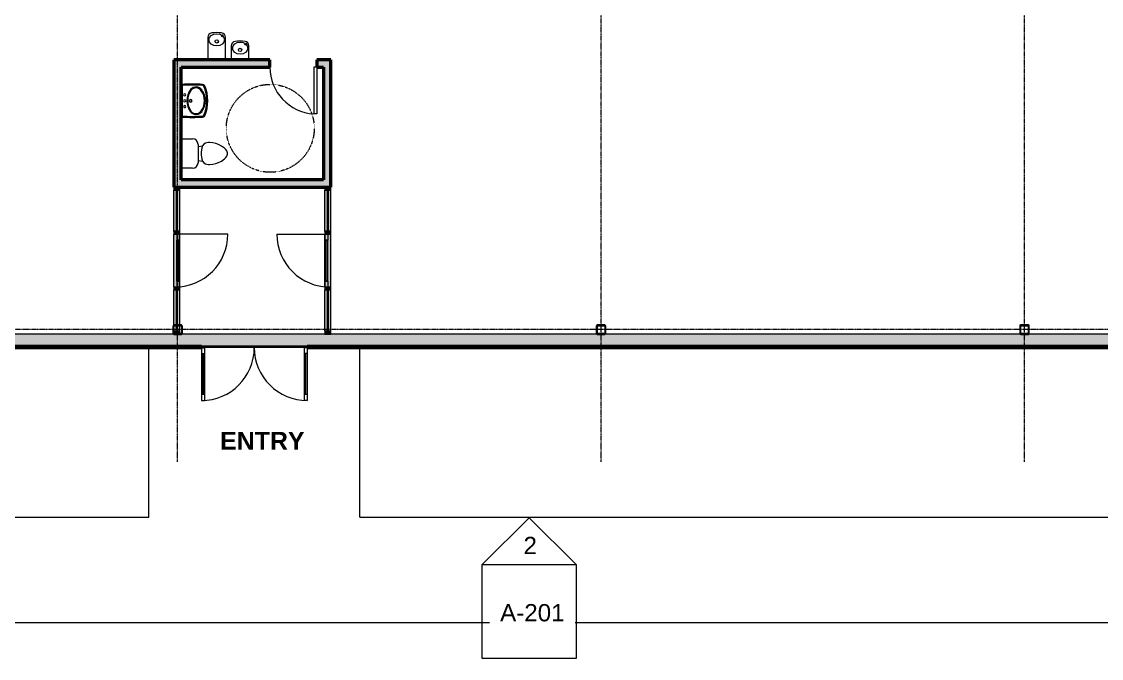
# Model space of a CAD drawing. Header units: inches. Extents: x 22110 to 26500, y -23046 to -20307.
# Drawn here: x 23846 to 24583, y -22982 to -22548 of the extents above; entities that cross this region are included whole.
import ezdxf

# ---------------------------------------------------------------- set-up
doc = ezdxf.new("R2010")
doc.units = ezdxf.units.IN
doc.header["$MEASUREMENT"] = 0
doc.linetypes.add('Grid Line 1_2_', pattern=[0.875, 0.5, -0.125, 0.125, -0.125])
doc.linetypes.add('Hidden 1_8_', pattern=[0.1875, 0.125, -0.0625])
for name, color, linetype, lineweight in [('A-DETL-HDLN', 90, 'Hidden 1_8_', 9), ('A-DOOR', 31, 'Continuous', 13), ('A-DOOR-GLAZ', 31, 'Continuous', 30), ('A-GLAZ-CURT', 52, 'Continuous', 9), ('A-GLAZ-CWMG', 51, 'Continuous', 9), ('A-SITE-ROAD', 130, 'Continuous', 9), ('A-SITE-SWLK', 140, 'Continuous', 9), ('A-WALL', 113, 'Continuous', 13), ('C-BLDG-PADS', 91, 'Continuous', 9), ('C-TOPO', 7, 'Continuous', 9), ('G-ANNO-SYMB', 111, 'Continuous', 9), ('G-ANNO-TEXT', 231, 'Continuous', 9), ('I-WALL', 2, 'Continuous', 13), ('P-SANR-FIXT', 6, 'Continuous', 9), ('S-BEAM', 12, 'Continuous', 9), ('S-COLS', 52, 'Continuous', 9), ('S-GRID', 1, 'Continuous', 9)]:
    doc.layers.add(name, color=color, linetype=linetype, lineweight=lineweight)
doc.styles.add('Arial_1', font='arial.ttf', dxfattribs={"height": 11.802395})
doc.styles.add('Arial_B', font='arialbd.ttf', dxfattribs={"height": 12.177074})

# ---------------------------------------------------------------- blocks, each defined once
blk = doc.blocks.new('HSS-Hollow Structural Section-Column - HSS6X6X1_4-V3-First Floor Plan')
at = {"layer": 'S-COLS'}
h = blk.add_hatch(dxfattribs=at)
h.set_pattern_fill('FP_4', color=256, style=0, pattern_type=2)
h.set_pattern_definition([(225, (23952.39, -22758.053), (12.671354, -12.671354), []), (225, (23952.39, -22777.253), (12.671354, -12.671354), [])])
h.paths.add_polyline_path([(2.53, 3), (-2.53, 3), (-2.86, 2.86), (-3, 2.53), (-3, -2.53), (-2.86, -2.86), (-2.53, -3), (2.53, -3), (2.86, -2.86), (3, -2.53), (3, 2.53), (2.86, 2.86)], flags=0)
h.paths.add_polyline_path([(-2.53, 2.77), (2.53, 2.77), (2.7, 2.7), (2.77, 2.53), (2.77, -2.53), (2.7, -2.7), (2.53, -2.77), (-2.53, -2.77), (-2.7, -2.7), (-2.77, -2.53), (-2.77, 2.53), (-2.7, 2.7)], flags=0)
at = {"layer": 'S-COLS', "lineweight": 30}
for p, q in [((-3, 2.53), (-3, -2.53)), ((-2.77, -2.53), (-2.77, 2.53)), ((2.53, 3), (-2.53, 3)), ((-2.53, 2.77), (2.53, 2.77)), ((2.77, 2.53), (2.77, -2.53)), ((3, -2.53), (3, 2.53)), ((2.53, -2.77), (-2.53, -2.77)), ((-2.53, -3), (2.53, -3))]:
    blk.add_line(p, q, dxfattribs=at)
for centre, radius, start, end in [((-2.53, 2.53), 0.466, 90, 180), ((-2.53, 2.53), 0.233, 90, 180), ((2.53, 2.53), 0.466, 360, 90), ((2.53, 2.53), 0.233, 0, 90), ((-2.53, -2.53), 0.466, 180, 270), ((-2.53, -2.53), 0.233, 180, 270), ((2.53, -2.53), 0.466, 270, 360), ((2.53, -2.53), 0.233, 270, 360)]:
    blk.add_arc(centre, radius, start, end, dxfattribs=at)
blk = doc.blocks.new('HSS-Hollow Structural Section-Column - HSS6X6X1_4-V4-First Floor Plan')
at = {"layer": 'S-COLS', "lineweight": 30}
for p, q in [((-3, 2.534), (-3, -2.534)), ((-2.767, -2.534), (-2.767, 2.534)), ((2.534, 3), (-2.534, 3)), ((-2.534, 2.767), (2.534, 2.767)), ((2.767, 2.534), (2.767, -2.534)), ((3, -2.534), (3, 2.534)), ((2.534, -2.767), (-2.534, -2.767)), ((-2.534, -3), (2.534, -3))]:
    blk.add_line(p, q, dxfattribs=at)
for centre, radius, start, end in [((-2.534, 2.534), 0.466, 90, 180), ((-2.534, 2.534), 0.233, 90, 180), ((2.534, 2.534), 0.466, 360, 90), ((2.534, 2.534), 0.233, 0, 90), ((-2.534, -2.534), 0.466, 180, 270), ((-2.534, -2.534), 0.233, 180, 270), ((2.534, -2.534), 0.466, 270, 360), ((2.534, -2.534), 0.233, 270, 360)]:
    blk.add_arc(centre, radius, start, end, dxfattribs=at)
blk = doc.blocks.new('HSS-Hollow Structural Section-Column - HSS6X6X1_4-V5-First Floor Plan')
at = {"layer": 'S-COLS'}
h = blk.add_hatch(dxfattribs=at)
h.set_pattern_fill('FP_5', color=256, style=0, pattern_type=2)
h.set_pattern_definition([(225, (24530.39, -22758.053), (12.6713535, -12.6713535), []), (225, (24530.39, -22777.253), (12.6713535, -12.6713535), [])])
h.paths.add_polyline_path([(2.53, 3), (-2.53, 3), (-2.86, 2.86), (-3, 2.53), (-3, -2.53), (-2.86, -2.86), (-2.53, -3), (2.53, -3), (2.86, -2.86), (3, -2.53), (3, 2.53), (2.86, 2.86)], flags=0)
h.paths.add_polyline_path([(-2.53, 2.77), (2.53, 2.77), (2.7, 2.7), (2.77, 2.53), (2.77, -2.53), (2.7, -2.7), (2.53, -2.77), (-2.53, -2.77), (-2.7, -2.7), (-2.77, -2.53), (-2.77, 2.53), (-2.7, 2.7)], flags=0)
at = {"layer": 'S-COLS', "lineweight": 30}
for p, q in [((-3, 2.53), (-3, -2.53)), ((-2.77, -2.53), (-2.77, 2.53)), ((2.53, 3), (-2.53, 3)), ((-2.53, 2.77), (2.53, 2.77)), ((2.77, 2.53), (2.77, -2.53)), ((3, -2.53), (3, 2.53)), ((2.53, -2.77), (-2.53, -2.77)), ((-2.53, -3), (2.53, -3))]:
    blk.add_line(p, q, dxfattribs=at)
for centre, radius, start, end in [((-2.53, 2.53), 0.466, 90, 180), ((-2.53, 2.53), 0.233, 90, 180), ((2.53, 2.53), 0.466, 360, 90), ((2.53, 2.53), 0.233, 0, 90), ((-2.53, -2.53), 0.466, 180, 270), ((-2.53, -2.53), 0.233, 180, 270), ((2.53, -2.53), 0.466, 270, 360), ((2.53, -2.53), 0.233, 270, 360)]:
    blk.add_arc(centre, radius, start, end, dxfattribs=at)
blk = doc.blocks.new('Girt_C - 8_D-560233-First Floor Plan')
at = {"layer": 'S-BEAM'}
h = blk.add_hatch(color=256, dxfattribs=at)
h.paths.add_polyline_path([(25950.8, -22768.87), (25982.39, -22768.87), (25982.39, -22761.24), (25851.39, -22761.24), (25851.39, -22768.87)], flags=0)
h.paths.add_polyline_path([(25813.61, -22768.87), (25846.39, -22768.87), (25846.39, -22761.24), (25726.39, -22761.24), (25726.39, -22768.87), (25745.02, -22768.87)], flags=0)
h.paths.add_polyline_path([(25721.39, -22768.87), (25721.39, -22761.24), (25521.39, -22761.24), (25521.39, -22768.87), (25676.43, -22768.87)], flags=0)
h.paths.add_polyline_path([(25516.39, -22768.87), (25516.39, -22761.24), (25507.39, -22761.24), (25507.39, -22768.87)], flags=0)
h.paths.add_polyline_path([(25502.39, -22768.87), (25502.39, -22761.24), (25302.39, -22761.24), (25302.39, -22768.87), (25470.66, -22768.87)], flags=0)
h.paths.add_polyline_path([(25297.39, -22768.87), (25297.39, -22761.24), (25110.89, -22761.24), (25110.89, -22768.87), (25264.89, -22768.87)], flags=0)
h.paths.add_polyline_path([(25105.89, -22768.87), (25105.89, -22761.24), (24978.89, -22761.24), (24978.89, -22768.87)], flags=0)
h.paths.add_polyline_path([(24973.89, -22768.87), (24973.89, -22761.24), (24630.89, -22761.24), (24630.89, -22768.87), (24853.35, -22768.87)], flags=0)
h.paths.add_polyline_path([(24625.89, -22768.87), (24625.89, -22761.24), (23146.61, -22761.24), (23146.61, -22768.87), (24578.99, -22768.87)], flags=0)
h.paths.add_polyline_path([(23141.61, -22768.87), (23141.61, -22761.24), (22798.89, -22761.24), (22798.89, -22768.87), (22932.81, -22768.87)], flags=0)
h.paths.add_polyline_path([(22793.89, -22768.87), (22793.89, -22761.24), (22381.39, -22761.24), (22381.39, -22768.87), (22658.45, -22768.87)], flags=0)
h = blk.add_hatch(color=256, dxfattribs=at)
h.paths.add_polyline_path([(25950.8, -22761.24), (25978.58, -22761.24), (25978.39, -22761.05), (25851.39, -22761.11), (25851.39, -22761.24)], flags=0)
h.paths.add_polyline_path([(25846.39, -22761.24), (25846.39, -22761.05), (25726.39, -22761.11), (25726.39, -22761.24), (25813.61, -22761.24)], flags=0)
h.paths.add_polyline_path([(25721.39, -22761.24), (25721.39, -22761.05), (25521.39, -22761.11), (25521.39, -22761.24), (25676.43, -22761.24)], flags=0)
h.paths.add_polyline_path([(25507.39, -22761.24), (25516.39, -22761.22), (25516.39, -22761.05), (25507.39, -22761.11), (25507.39, -22761.22)], flags=0)
h.paths.add_polyline_path([(25502.39, -22761.24), (25502.39, -22761.05), (25302.39, -22761.11), (25302.39, -22761.24), (25470.66, -22761.24)], flags=0)
h.paths.add_polyline_path([(25297.39, -22761.24), (25297.39, -22761.05), (25110.89, -22761.11), (25110.89, -22761.24), (25264.89, -22761.24)], flags=0)
h.paths.add_polyline_path([(25105.89, -22761.24), (25105.86, -22761.05), (24978.89, -22761.11), (24978.89, -22761.24)], flags=0)
h.paths.add_polyline_path([(24973.89, -22761.24), (24973.89, -22761.05), (24630.89, -22761.11), (24630.89, -22761.24), (24853.35, -22761.24)], flags=0)
h.paths.add_polyline_path([(24625.89, -22761.24), (24625.89, -22761.05), (23146.61, -22761.11), (23146.61, -22761.24), (24578.99, -22761.24)], flags=0)
h.paths.add_polyline_path([(23141.61, -22761.24), (23141.61, -22761.05), (22798.89, -22761.11), (22798.89, -22761.24), (22932.81, -22761.24)], flags=0)
h.paths.add_polyline_path([(22793.89, -22761.24), (22793.86, -22761.05), (22385.34, -22761.11), (22385.2, -22761.24), (22658.45, -22761.24)], flags=0)
h = blk.add_hatch(color=256, dxfattribs=at)
h.paths.add_polyline_path([(25982.39, -22769.05), (25982.39, -22768.87), (25851.39, -22768.87), (25851.39, -22769.05), (25950.8, -22769.05)], flags=0)
h.paths.add_polyline_path([(25846.39, -22769.05), (25846.39, -22768.87), (25726.39, -22768.87), (25726.39, -22769.05), (25813.61, -22769.05)], flags=0)
h.paths.add_polyline_path([(25721.39, -22769.05), (25721.39, -22768.87), (25521.39, -22768.87), (25521.39, -22769.05), (25676.43, -22769.05)], flags=0)
h.paths.add_polyline_path([(25516.39, -22769.05), (25516.39, -22768.87), (25507.39, -22768.87), (25507.39, -22769.05)], flags=0)
h.paths.add_polyline_path([(25502.39, -22769.05), (25502.39, -22768.87), (25302.39, -22768.87), (25302.39, -22769.05), (25470.66, -22769.05)], flags=0)
h.paths.add_polyline_path([(25297.39, -22769.05), (25297.39, -22768.87), (25110.89, -22768.87), (25110.89, -22769.05), (25264.89, -22769.05)], flags=0)
h.paths.add_polyline_path([(25105.89, -22769.05), (25105.89, -22768.87), (24978.89, -22768.87), (24978.89, -22769.05)], flags=0)
h.paths.add_polyline_path([(24973.89, -22769.05), (24973.89, -22768.87), (24630.89, -22768.87), (24630.89, -22769.05), (24853.35, -22769.05)], flags=0)
h.paths.add_polyline_path([(24625.89, -22769.05), (24625.89, -22768.87), (23146.61, -22768.89), (23146.61, -22769.05), (24578.99, -22769.05)], flags=0)
h.paths.add_polyline_path([(23141.61, -22769.05), (23141.61, -22768.87), (22798.89, -22768.88), (22798.89, -22769.05), (22932.81, -22769.05)], flags=0)
h.paths.add_polyline_path([(22793.89, -22769.05), (22793.89, -22768.87), (22381.39, -22768.87), (22381.39, -22769.05), (22658.45, -22769.05)], flags=0)
for p, q in [((23949.86, -22761.05), (23665.92, -22761.05)), ((24052.89, -22761.05), (23954.92, -22761.05)), ((24238.86, -22761.05), (24056.89, -22761.05)), ((24527.86, -22761.05), (24243.92, -22761.05)), ((24625.89, -22761.05), (24532.92, -22761.05)), ((23146.61, -22769.05), (24625.89, -22769.05))]:
    blk.add_line(p, q, dxfattribs=at)
blk = doc.blocks.new('Single-Flush - 32_ x 84_-460923-First Floor Plan')
at = {"layer": 'A-DOOR', "lineweight": 20}
for p, q in [((14, -2.5), (14, -34.5)), ((16, -2.5), (14, -2.5)), ((16, -2.5), (16, -34.5)), ((16, -34.5), (14, -34.5))]:
    blk.add_line(p, q, dxfattribs=at)
at = {"layer": 'A-DOOR', "lineweight": 9}
blk.add_arc((16, -2.5), 32.07, 180, 266.42413, dxfattribs=at)
blk = doc.blocks.new('Toilet-Domestic-3D - Toilet-Domestic-3D-461878-First Floor Plan')
at = {"layer": 'P-SANR-FIXT'}
for p, q in [((-9.98, 11.75), (-9.98, 19.48)), ((9.98, 19.48), (9.98, 11.75)), ((6.25, 8.02), (-6.25, 8.02)), ((-4.86, 8.02), (-5.21, 5)), ((4.86, 8.02), (5.21, 5)), ((-7.41, 1), (-7.5, 0)), ((-7.5, 0), (-7.33, -1.99)), ((-7.24, 2), (-7.41, 1)), ((-6.97, 3), (-7.24, 2)), ((-6.4, 4), (-6.97, 3)), ((-5.21, 5), (-6.4, 4)), ((-3.84, 5.5), (-5.21, 5)), ((-1, 6), (-3.84, 5.5)), ((1, 6), (-1, 6)), ((3.84, 5.5), (1, 6)), ((5.21, 5), (3.84, 5.5)), ((6.4, 4), (5.21, 5)), ((6.97, 3), (6.4, 4)), ((7.24, 2), (6.97, 3)), ((7.41, 1), (7.24, 2)), ((7.33, -1.99), (7.5, 0)), ((7.5, 0), (7.41, 1)), ((-7.33, -1.99), (-6.79, -4)), ((-6.79, -4), (-6.06, -6)), ((-6.06, -6), (-5.13, -8)), ((5.13, -8), (6.06, -6)), ((6.06, -6), (6.79, -4)), ((6.79, -4), (7.33, -1.99)), ((-5.13, -8), (-3.74, -10)), ((-3.74, -10), (-2.74, -11)), ((-2.74, -11), (-1.87, -11.5)), ((-1.87, -11.5), (-0.5, -12)), ((-0.5, -12), (0.5, -12)), ((0.5, -12), (1.87, -11.5)), ((1.87, -11.5), (2.74, -11)), ((2.74, -11), (3.74, -10)), ((3.74, -10), (5.13, -8))]:
    blk.add_line(p, q, dxfattribs=at)
for centre, start, end in [((-6.25, 11.75), 180, 270), ((6.25, 11.75), 270, 360)]:
    blk.add_arc(centre, 3.73, start, end, dxfattribs=at)
blk = doc.blocks.new('Sink-Bathroom-Kohler-Pinoir-2035-8 - Vitreous_China-0-White-465379-First Floor Plan')
at = {"layer": 'P-SANR-FIXT'}
for p, q in [((23955.39, -22590.72), (23954.89, -22590.72)), ((23954.89, -22590.98), (23955.4, -22590.98)), ((23955.41, -22591.39), (23954.89, -22591.39)), ((23955.24, -22601.84), (23955.22, -22591.39)), ((23955.41, -22591.39), (23955.41, -22601.84)), ((23955.22, -22612.29), (23955.24, -22601.84)), ((23955.41, -22601.84), (23955.41, -22612.29)), ((23954.89, -22612.29), (23955.41, -22612.29)), ((23955.4, -22612.7), (23954.89, -22612.7)), ((23954.89, -22612.96), (23955.39, -22612.96))]:
    blk.add_line(p, q, dxfattribs=at)
for centre, radius, start, end in [((23962.42, -22697.07), 106.58, 86.21998, 93.7835), ((23962.42, -22697.07), 106.33, 86.21461, 93.78805), ((23962.42, -22697.07), 105.91, 86.20455, 93.79545), ((23971.47, -22601.84), 12.82, 143.57252, 216.42748), ((23971.47, -22601.84), 12.18, 143.65076, 216.34924), ((23964.94, -22597.33), 4.9, 33.55144, 140.63664), ((23964.94, -22597.33), 4.26, 33.35585, 140.42253), ((23959.18, -22601.84), 11.57, 323.69309, 36.30691), ((23959.18, -22601.84), 12.2, 323.76827, 36.23173), ((23969.46, -22592.25), 0.862, 23.66977, 91.92173), ((23969.46, -22592.25), 1.28, 23.66977, 90.90352), ((23969.46, -22592.25), 1.53, 23.66977, 90.49426), ((23947.59, -22601.84), 24.74, 336.33023, 23.66977), ((23947.59, -22601.84), 25.15, 336.32735, 23.66977), ((23947.59, -22601.84), 25.41, 336.32584, 23.66977), ((23957.2, -22597.84), 0.69, 90, 270), ((23957.2, -22601.84), 0.69, 90, 270), ((23957.2, -22597.84), 0.69, 270, 90), ((23957.2, -22601.84), 0.69, 270, 90), ((23961.27, -22601.84), 0.934, 90, 270), ((23961.27, -22601.84), 0.934, 270, 90), ((23957.21, -22605.84), 0.692, 90, 270), ((23957.21, -22605.84), 0.692, 270, 90), ((23964.94, -22606.35), 4.9, 219.36336, 326.44856), ((23964.94, -22606.35), 4.26, 219.57747, 326.64415), ((23962.42, -22506.61), 106.58, 266.2165, 273.78169), ((23962.42, -22506.61), 106.33, 266.21195, 273.78649), ((23962.42, -22506.61), 105.91, 266.20455, 273.79545), ((23969.45, -22611.42), 0.875, 268.70728, 335.94466), ((23969.45, -22611.42), 1.29, 269.60353, 336.01235), ((23969.45, -22611.42), 1.54, 269.96548, 336.03955)]:
    blk.add_arc(centre, radius, start, end, dxfattribs=at)
blk = doc.blocks.new('Drinking_Fountain-Haws_Corporation-Wall_Mounted_1119 - 1119-477162-First Floor Plan')
at = {"layer": 'P-SANR-FIXT'}
for p, q in [((13.07, 19.62), (13.07, 4.82)), ((25.07, 4.82), (25.07, 19.62)), ((29.07, 13.87), (29.07, 4.82)), ((41.07, 4.82), (41.07, 13.87)), ((43.07, 4.82), (11.07, 4.82)), ((11.07, 4.82), (11.07, 4.32)), ((43.07, 4.32), (43.07, 4.82))]:
    blk.add_line(p, q, dxfattribs=at)
for centre, radius in [((19.07, 16.82), 1.13), ((22.94, 20.67), 0.625), ((38.94, 14.94), 0.625), ((35.07, 11.07), 1.13)]:
    blk.add_circle(centre, radius, dxfattribs=at)
for centre, radius, start, end in [((16.07, 19.62), 3, 97.57756, 180), ((19.07, -2.93), 25.75, 82.42244, 97.57756), ((22.07, 19.62), 3, 360, 82.42244), ((32.07, 13.87), 3, 97.57756, 180), ((35.07, -8.68), 25.75, 82.42244, 97.57756), ((38.07, 13.87), 3, 360, 82.42244)]:
    blk.add_arc(centre, radius, start, end, dxfattribs=at)
for centre, ratio in [((19.07, 17.95), 0.786373), ((35.07, 12.2), 0.786365)]:
    blk.add_ellipse(centre, major_axis=(-5.25, 0), ratio=ratio, dxfattribs=at)
blk = doc.blocks.new('System Panel - Glazed-477646-First Floor Plan')
at = {"layer": 'A-GLAZ-CURT'}
blk.add_hatch(color=256, dxfattribs=at).paths.add_polyline_path([(14.05, 1.75), (-14.05, 1.75), (-14.05, 0.75), (14.05, 0.75)], flags=0)
at = {"layer": 'A-GLAZ-CURT', "lineweight": 13}
for p, q in [((14.05, 1.75), (-14.05, 1.75)), ((-14.05, 1.75), (-14.05, 0.75)), ((-14.05, 0.75), (14.05, 0.75)), ((14.05, 0.75), (14.05, 1.75))]:
    blk.add_line(p, q, dxfattribs=at)
blk = doc.blocks.new('Rectangular Mullion - Rectangular Mullion 1-477647-First Floor Plan')
at = {"layer": 'A-GLAZ-CWMG'}
h = blk.add_hatch(color=256, dxfattribs=at)
h.paths.add_polyline_path([(23951.39, -22690.95), (23951.39, -22662.84), (23949.89, -22662.84), (23949.89, -22690.95)], flags=0)
h.paths.add_polyline_path([(23953.89, -22690.95), (23953.89, -22662.84), (23952.39, -22662.84), (23952.39, -22690.95)], flags=0)
for p, q in [((23949.89, -22690.95), (23949.89, -22662.84)), ((23953.89, -22690.95), (23953.89, -22662.84))]:
    blk.add_line(p, q, dxfattribs=at)
blk = doc.blocks.new('Rectangular Mullion - Rectangular Mullion 1-477608-First Floor Plan')
at = {"layer": 'A-GLAZ-CWMG'}
blk.add_hatch(color=256, dxfattribs=at).paths.add_polyline_path([(-0.23, -3.25), (-2, -3.25), (-2, 0.75), (-0.23, 0.75)], flags=0)
at = {"layer": 'A-GLAZ-CWMG', "lineweight": 20}
for p, q in [((-2, 0.75), (-0.23, 0.75)), ((-2, -3.25), (-2, 0.75)), ((-0.23, -3.25), (-2, -3.25))]:
    blk.add_line(p, q, dxfattribs=at)
blk = doc.blocks.new('Rectangular Mullion - Rectangular Mullion 1-477609-First Floor Plan')
at = {"layer": 'A-GLAZ-CWMG'}
blk.add_hatch(color=256, dxfattribs=at).paths.add_polyline_path([(-2, -3.25), (0, -3.25), (0, 0.75), (-2, 0.75)], flags=0)
at = {"layer": 'A-GLAZ-CWMG', "lineweight": 20}
for p, q in [((0, 0.75), (-2, 0.75)), ((-2, 0.75), (-2, -3.25)), ((0, -3.25), (0, 0.75)), ((-2, -3.25), (0, -3.25))]:
    blk.add_line(p, q, dxfattribs=at)
blk = doc.blocks.new('Door_Single_Storefront - one-477610-First Floor Plan')
at = {"layer": 'A-DOOR'}
h = blk.add_hatch(color=256, dxfattribs=at)
h.paths.add_polyline_path([(18, 1.25), (18, 3), (14, 3), (14, 1.25)], flags=0)
h.paths.add_polyline_path([(-14, 3), (-18, 3), (-18, 1.25), (-14, 1.25)], flags=0)
h = blk.add_hatch(color=256, dxfattribs=at)
h.paths.add_polyline_path([(14, 1.75), (-14, 1.75), (-14, 1.25), (14, 1.25)], flags=0)
h.paths.add_polyline_path([(14, 3), (-14, 3), (-14, 2.5), (14, 2.5)], flags=0)
blk.add_hatch(color=256, dxfattribs=at).paths.add_polyline_path([(14, 2.5), (-14, 2.5), (-14, 1.75), (14, 1.75)], flags=0)
for p, q in [((-18, 36), (-18, 0)), ((-14, 3), (-18, 3)), ((-18, 1.25), (-14, 1.25)), ((-14, 1.25), (-14, 3)), ((-14, 3), (14, 3)), ((14, 2.5), (-14, 2.5)), ((-14, 2.5), (-14, 1.75)), ((-14, 1.75), (14, 1.75)), ((14, 1.25), (-14, 1.25)), ((18, 3), (14, 3)), ((14, 3), (14, 1.25)), ((14, 1.75), (14, 2.5)), ((14, 1.25), (18, 1.25))]:
    blk.add_line(p, q, dxfattribs=at)
blk.add_arc((-18, 0), 36, 360, 90, dxfattribs=at)
blk = doc.blocks.new('System Panel - Glazed-V15-First Floor Plan')
at = {"layer": 'A-GLAZ-CURT'}
h = blk.add_hatch(color=256, dxfattribs=at)
h.paths.add_polyline_path([(14.05, 0.75), (14.05, 1.75), (10.29, 1.75), (10.29, 0.75)], flags=0)
h.paths.add_polyline_path([(10.05, 0.75), (10.05, 1.75), (-14.05, 1.75), (-14.05, 0.75)], flags=0)
at = {"layer": 'A-GLAZ-CURT', "lineweight": 13}
for p, q in [((10.05, 1.75), (-14.05, 1.75)), ((-14.05, 1.75), (-14.05, 0.75)), ((-14.05, 0.75), (10.05, 0.75)), ((14.05, 1.75), (10.29, 1.75)), ((10.29, 0.75), (14.05, 0.75)), ((14.05, 0.75), (14.05, 1.75))]:
    blk.add_line(p, q, dxfattribs=at)
blk = doc.blocks.new('Rectangular Mullion - Rectangular Mullion 1-477384-First Floor Plan')
at = {"layer": 'A-GLAZ-CWMG'}
h = blk.add_hatch(color=256, dxfattribs=at)
h.paths.add_polyline_path([(23951.89, -22728.95), (23951.89, -22692.95), (23949.89, -22692.95), (23949.89, -22728.95)], flags=0)
h.paths.add_polyline_path([(23953.64, -22728.95), (23953.89, -22728.95), (23953.89, -22692.95), (23953.64, -22692.95), (23953.64, -22724.95)], flags=0)
for p, q in [((23949.89, -22728.95), (23949.89, -22692.95)), ((23953.89, -22728.95), (23953.89, -22692.95))]:
    blk.add_line(p, q, dxfattribs=at)
blk = doc.blocks.new('Rectangular Mullion - Rectangular Mullion 1-477648-First Floor Plan')
at = {"layer": 'A-GLAZ-CWMG'}
h = blk.add_hatch(color=256, dxfattribs=at)
h.paths.add_polyline_path([(23949.89, -22759.05), (23951.39, -22759.05), (23951.39, -22755.29), (23949.89, -22755.29)], flags=0)
h.paths.add_polyline_path([(23952.39, -22759.05), (23953.89, -22759.05), (23953.89, -22755.29), (23952.39, -22755.29)], flags=0)
h.paths.add_polyline_path([(23949.89, -22755.05), (23951.39, -22755.05), (23951.39, -22730.95), (23949.89, -22730.95)], flags=0)
h.paths.add_polyline_path([(23953.89, -22755.05), (23953.89, -22730.95), (23952.39, -22730.95), (23952.39, -22755.05)], flags=0)
for p, q in [((23949.89, -22755.05), (23949.89, -22730.95)), ((23953.89, -22755.05), (23953.89, -22730.95)), ((23949.89, -22759.05), (23949.89, -22755.28)), ((23953.89, -22759.05), (23953.89, -22755.29))]:
    blk.add_line(p, q, dxfattribs=at)
blk = doc.blocks.new('Rectangular Mullion - Rectangular Mullion 1-477611-First Floor Plan')
at = {"layer": 'A-GLAZ-CWMG'}
blk.add_hatch(color=256, dxfattribs=at).paths.add_polyline_path([(1, -3.25), (-1, -3.25), (-1, 0.75), (1, 0.75)], flags=0)
at = {"layer": 'A-GLAZ-CWMG', "lineweight": 20}
for p, q in [((-1, 0.75), (1, 0.75)), ((-1, -3.25), (-1, 0.75)), ((1, 0.75), (1, -3.25)), ((1, -3.25), (-1, -3.25))]:
    blk.add_line(p, q, dxfattribs=at)
blk = doc.blocks.new('System Panel - Glazed-477732-First Floor Plan')
at = {"layer": 'A-GLAZ-CURT'}
blk.add_hatch(color=256, dxfattribs=at).paths.add_polyline_path([(14.05, -0.75), (-14.05, -0.75), (-14.05, -1.75), (14.05, -1.75)], flags=0)
at = {"layer": 'A-GLAZ-CURT', "lineweight": 13}
for p, q in [((14.05, -0.75), (-14.05, -0.75)), ((-14.05, -0.75), (-14.05, -1.75)), ((-14.05, -1.75), (14.05, -1.75)), ((14.05, -1.75), (14.05, -0.75))]:
    blk.add_line(p, q, dxfattribs=at)
blk = doc.blocks.new('Rectangular Mullion - Rectangular Mullion 1-477727-First Floor Plan')
at = {"layer": 'A-GLAZ-CWMG'}
h = blk.add_hatch(color=256, dxfattribs=at)
h.paths.add_polyline_path([(24054.39, -22690.95), (24054.39, -22662.84), (24052.89, -22662.84), (24052.89, -22690.95)], flags=0)
h.paths.add_polyline_path([(24056.89, -22690.95), (24056.89, -22662.84), (24055.39, -22662.84), (24055.39, -22690.95)], flags=0)
for p, q in [((24052.89, -22690.95), (24052.89, -22662.84)), ((24056.89, -22690.95), (24056.89, -22662.84))]:
    blk.add_line(p, q, dxfattribs=at)
blk = doc.blocks.new('Rectangular Mullion - Rectangular Mullion 1-477733-First Floor Plan')
at = {"layer": 'A-GLAZ-CWMG'}
blk.add_hatch(color=256, dxfattribs=at).paths.add_polyline_path([(0, -0.75), (-2, -0.75), (-2, 3.25), (0, 3.25)], flags=0)
at = {"layer": 'A-GLAZ-CWMG', "lineweight": 20}
for p, q in [((-2, 3.25), (0, 3.25)), ((-2, -0.75), (-2, 3.25)), ((0, 3.25), (0, -0.75)), ((0, -0.75), (-2, -0.75))]:
    blk.add_line(p, q, dxfattribs=at)
blk = doc.blocks.new('Rectangular Mullion - Rectangular Mullion 1-477734-First Floor Plan')
at = {"layer": 'A-GLAZ-CWMG'}
blk.add_hatch(color=256, dxfattribs=at).paths.add_polyline_path([(-2, -0.75), (0, -0.75), (0, 3.25), (-2, 3.25)], flags=0)
at = {"layer": 'A-GLAZ-CWMG', "lineweight": 20}
for p, q in [((0, 3.25), (-2, 3.25)), ((-2, 3.25), (-2, -0.75)), ((0, -0.75), (0, 3.25)), ((-2, -0.75), (0, -0.75))]:
    blk.add_line(p, q, dxfattribs=at)
blk = doc.blocks.new('Door_Single_Storefront - one-477735-First Floor Plan')
at = {"layer": 'A-DOOR'}
h = blk.add_hatch(color=256, dxfattribs=at)
h.paths.add_polyline_path([(18, -3), (18, -1.25), (14, -1.25), (14, -3)], flags=0)
h.paths.add_polyline_path([(-14, -1.25), (-18, -1.25), (-18, -3), (-14, -3)], flags=0)
h = blk.add_hatch(color=256, dxfattribs=at)
h.paths.add_polyline_path([(14, -2.5), (-14, -2.5), (-14, -3), (14, -3)], flags=0)
h.paths.add_polyline_path([(14, -1.25), (-14, -1.25), (-14, -1.75), (14, -1.75)], flags=0)
blk.add_hatch(color=256, dxfattribs=at).paths.add_polyline_path([(14, -2.5), (14, -1.75), (-14, -1.75), (-14, -2.5), (10.22, -2.5)], flags=0)
for p, q in [((-18, -36), (-18, 0)), ((-18, -1.25), (-14, -1.25)), ((-14, -3), (-18, -3)), ((-14, -1.25), (-14, -3)), ((14, -1.25), (-14, -1.25)), ((-14, -2.5), (-14, -1.75)), ((-14, -1.75), (14, -1.75)), ((14, -2.5), (-14, -2.5)), ((-14, -3), (14, -3)), ((14, -3), (14, -1.25)), ((14, -1.25), (18, -1.25)), ((14, -1.75), (14, -2.5)), ((18, -3), (14, -3))]:
    blk.add_line(p, q, dxfattribs=at)
blk.add_arc((-18, 0), 36, 270, 0, dxfattribs=at)
blk = doc.blocks.new('Rectangular Mullion - Rectangular Mullion 1-477517-First Floor Plan')
at = {"layer": 'A-GLAZ-CWMG'}
h = blk.add_hatch(color=256, dxfattribs=at)
h.paths.add_polyline_path([(24053.14, -22728.95), (24053.14, -22692.95), (24052.89, -22692.95), (24052.89, -22728.95)], flags=0)
h.paths.add_polyline_path([(24054.89, -22728.95), (24056.89, -22728.95), (24056.89, -22692.95), (24054.89, -22692.95), (24054.89, -22724.95)], flags=0)
for p, q in [((24052.89, -22728.95), (24052.89, -22692.95)), ((24056.89, -22728.95), (24056.89, -22692.95))]:
    blk.add_line(p, q, dxfattribs=at)
blk = doc.blocks.new('Rectangular Mullion - Rectangular Mullion 1-477728-First Floor Plan')
at = {"layer": 'A-GLAZ-CWMG'}
h = blk.add_hatch(color=256, dxfattribs=at)
h.paths.add_polyline_path([(24056.89, -22759.05), (24056.89, -22730.95), (24055.39, -22730.95), (24055.39, -22759.05)], flags=0)
h.paths.add_polyline_path([(24054.39, -22759.05), (24054.39, -22730.95), (24052.89, -22730.95), (24052.89, -22759.05)], flags=0)
for p, q in [((24052.89, -22759.05), (24052.89, -22730.95)), ((24056.89, -22759.05), (24056.89, -22730.95))]:
    blk.add_line(p, q, dxfattribs=at)
blk = doc.blocks.new('Rectangular Mullion - Rectangular Mullion 1-477729-First Floor Plan')
at = {"layer": 'A-GLAZ-CWMG'}
blk.add_hatch(color=256, dxfattribs=at).paths.add_polyline_path([(1, -0.75), (-1, -0.75), (-1, 3.25), (1, 3.25)], flags=0)
at = {"layer": 'A-GLAZ-CWMG', "lineweight": 20}
for p, q in [((-1, 3.25), (1, 3.25)), ((-1, -0.75), (-1, 3.25)), ((1, 3.25), (1, -0.75)), ((1, -0.75), (-1, -0.75))]:
    blk.add_line(p, q, dxfattribs=at)
blk = doc.blocks.new('Double-Glass 1 - 72_ x 84_-496146-First Floor Plan')
at = {"layer": 'A-DOOR', "lineweight": 20}
for p, q in [((-36.02, 32.49), (-36.02, 36.49)), ((-36.02, 36.49), (-34, 36.49)), ((-36.02, 32.49), (-34, 32.49)), ((-34, 32.49), (-34, 36.49)), ((34, 32.49), (34, 36.49)), ((36, 36.49), (34, 36.49)), ((34, 32.49), (36, 32.49)), ((36, 32.49), (36, 36.49)), ((-36.02, 4.49), (-34, 4.49)), ((-36.02, 0.49), (-36.02, 4.49)), ((-36.02, 0.49), (-34, 0.49)), ((-34, 0.49), (-34, 4.49)), ((36, 4.49), (34, 4.49)), ((34, 0.49), (34, 4.49)), ((36, 0.49), (34, 0.49)), ((36, 0.49), (36, 4.49))]:
    blk.add_line(p, q, dxfattribs=at)
at = {"layer": 'A-DOOR', "lineweight": 9}
for p, q in [((-36.02, 4.49), (-36.02, 32.49)), ((-34, 4.49), (-34, 32.49)), ((34, 4.49), (34, 32.49)), ((36, 4.49), (36, 32.49))]:
    blk.add_line(p, q, dxfattribs=at)
for centre, radius, start, end in [((-36.02, 0.49), 36, 360, 90), ((36, 0.47), 36.02, 90, 179.96662)]:
    blk.add_arc(centre, radius, start, end, dxfattribs=at)
at = {"layer": 'A-DOOR-GLAZ'}
for p, q in [((-35, 32.49), (-35, 4.49)), ((35, 4.49), (35, 32.49))]:
    blk.add_line(p, q, dxfattribs=at)
blk = doc.blocks.new('Elevation - Detail Number-93309-First Floor Plan')
at = {"layer": 'G-ANNO-SYMB'}
for p, q in [((-0.25, -0.25), (-0.25, 0.25)), ((-0.25, 0.25), (0.25, 0.25)), ((0.25, 0.25), (0.25, -0.25)), ((0.25, -0.25), (-0.25, -0.25))]:
    blk.add_line(p, q, dxfattribs=at)
blk = doc.blocks.new('Elevation - Detail Number-93036-First Floor Plan')
at = {"layer": 'G-ANNO-SYMB'}
for p, q in [((0, 0.25), (-0.25, 0)), ((0.25, 0), (0, 0.25)), ((-0.25, 0), (0.25, 0))]:
    blk.add_line(p, q, dxfattribs=at)

msp = doc.modelspace()

# ---------------------------------------------------------------- hatches: boundary and pattern name
at = {"layer": 'A-WALL', "transparency": 33554611}
h = msp.add_hatch(color=256, dxfattribs=at)
h.paths.add_polyline_path([(22376.1028, -22770.3402), (23968.7006, -22770.3402), (23968.7006, -22769.5528), (22376.1028, -22769.5528)], flags=0)
h.paths.add_polyline_path([(25987.6776, -22770.3402), (25987.6776, -22769.5528), (24040.7006, -22769.5528), (24040.7006, -22770.3402), (25985.0904, -22770.3402)], flags=0)
at = {"layer": 'I-WALL'}
for points in [[(23949.8902, -22660.8402), (23954.8902, -22660.8402), (23954.8902, -22573.8402), (23949.8902, -22573.8402), (23949.8902, -22641.854)], [(24051.8902, -22660.8402), (24056.8902, -22660.8402), (24056.8902, -22573.8402), (24051.8902, -22573.8402), (24051.8902, -22655.8402)], [(24051.8902, -22660.8402), (24051.8902, -22655.8402), (23954.8902, -22655.8402), (23954.8902, -22660.8402), (24030.2612, -22660.8402)]]:
    msp.add_hatch(color=256, dxfattribs=at).paths.add_polyline_path(points, flags=0)
h = msp.add_hatch(color=256, dxfattribs=at)
h.paths.add_polyline_path([(24015.3902, -22578.8402), (24015.3902, -22573.8402), (23954.8902, -22573.8402), (23954.8902, -22578.8402), (23961.6707, -22578.8402)], flags=0)
h.paths.add_polyline_path([(24051.8902, -22578.8402), (24051.8902, -22573.8402), (24047.3902, -22573.8402), (24047.3902, -22578.8402)], flags=0)

# ---------------------------------------------------------------- linework, layer by layer
at = {"layer": 'A-DETL-HDLN'}
msp.add_circle((24015.6119, -22620.6558), 30, dxfattribs=at)
at = {"layer": 'A-SITE-ROAD'}
msp.add_line((23510.7397, -22957.9397), (26499.5192, -22957.9397), dxfattribs=at)
at = {"layer": 'A-SITE-SWLK'}
for p, q in [((23932.7006, -22885.9397), (23932.7006, -22770.3402)), ((24076.7006, -22885.9397), (24076.7006, -22770.3402)), ((22490.3902, -22885.9397), (23932.7006, -22885.9397)), ((24076.7006, -22885.9397), (25987.2839, -22885.9397))]:
    msp.add_line(p, q, dxfattribs=at)
at = {"layer": 'A-WALL', "lineweight": 50}
for p, q in [((22376.1028, -22770.3402), (23968.7006, -22770.3402)), ((23968.7006, -22769.5528), (23146.6076, -22769.5528)), ((23968.7006, -22770.3402), (23968.7006, -22769.5528)), ((24625.8902, -22769.5528), (24040.7006, -22769.5528)), ((24040.7006, -22769.5528), (24040.7006, -22770.3402)), ((24040.7006, -22770.3402), (25987.6776, -22770.3402))]:
    msp.add_line(p, q, dxfattribs=at)
at = {"layer": 'C-BLDG-PADS'}
msp.add_line((25987.6776, -22770.3402), (23968.7006, -22770.3402), dxfattribs=at)
at = {"layer": 'C-TOPO'}
for p, q in [((23968.7006, -22770.3398), (23483.2559, -22770.3398)), ((24040.7006, -22770.3398), (23968.7006, -22770.3398)), ((25987.6776, -22770.3398), (24040.7006, -22770.3398))]:
    msp.add_line(p, q, dxfattribs=at)
at = {"layer": 'I-WALL', "lineweight": 50}
for p, q in [((23949.8902, -22573.8402), (23949.8902, -22660.8402)), ((24015.3902, -22573.8402), (23949.8902, -22573.8402)), ((24015.3902, -22578.8402), (24015.3902, -22573.8402)), ((24056.8902, -22573.8402), (24047.3902, -22573.8402)), ((24047.3902, -22573.8402), (24047.3902, -22578.8402)), ((24056.8902, -22660.8402), (24056.8902, -22573.8402)), ((23954.8902, -22655.8402), (23954.8902, -22578.8402)), ((23954.8902, -22578.8402), (24015.3902, -22578.8402)), ((24047.3902, -22578.8402), (24051.8902, -22578.8402)), ((24051.8902, -22578.8402), (24051.8902, -22655.8402)), ((23949.8902, -22660.8402), (24056.8902, -22660.8402)), ((24051.8902, -22655.8402), (23954.8902, -22655.8402))]:
    msp.add_line(p, q, dxfattribs=at)
at = {"layer": 'S-GRID', "linetype": 'Grid Line 1_2_'}
for p, q in [((23952.3902, -22848.2095), (23952.3902, -20371.4957)), ((24241.3902, -22848.2095), (24241.3902, -20371.4957)), ((24530.3902, -22848.2095), (24530.3902, -20371.4957)), ((26354.2793, -22758.0528), (22188.0674, -22758.0528))]:
    msp.add_line(p, q, dxfattribs=at)

# ---------------------------------------------------------------- block references
at = {"layer": 'A-DOOR'}
msp.add_blockref('Single-Flush - 32_ x 84_-460923-First Floor Plan', (24031.3902, -22576.3402), dxfattribs=at)
for name, p, rotation in [('Door_Single_Storefront - one-477610-First Floor Plan', (23950.6402, -22710.9465), 269.9999999999996), ('Door_Single_Storefront - one-477735-First Floor Plan', (24056.1402, -22710.9465), 270.0000000000003), ('Double-Glass 1 - 72_ x 84_-496146-First Floor Plan', (24004.7006, -22769.8528), 180)]:
    msp.add_blockref(name, p, dxfattribs=dict(at, rotation=rotation))
at = {"layer": 'A-GLAZ-CURT'}
for name, p, rotation in [('System Panel - Glazed-477646-First Floor Plan', (23950.6402, -22676.8934), 269.9999999999996), ('System Panel - Glazed-477732-First Floor Plan', (24056.1402, -22676.8934), 270.0000000000003), ('System Panel - Glazed-V15-First Floor Plan', (23950.6402, -22744.9997), 269.9999999999996), ('System Panel - Glazed-477732-First Floor Plan', (24056.1402, -22744.9997), 270.0000000000003)]:
    msp.add_blockref(name, p, dxfattribs=dict(at, rotation=rotation))
at = {"layer": 'A-GLAZ-CWMG'}
for name, p, rotation in [('Rectangular Mullion - Rectangular Mullion 1-477609-First Floor Plan', (23950.6402, -22660.8402), 89.99999999999966), ('Rectangular Mullion - Rectangular Mullion 1-477734-First Floor Plan', (24056.1402, -22660.8402), 90.00000000000034)]:
    msp.add_blockref(name, p, dxfattribs=dict(at, rotation=rotation))
for name in ['Rectangular Mullion - Rectangular Mullion 1-477647-First Floor Plan', 'Rectangular Mullion - Rectangular Mullion 1-477727-First Floor Plan', 'Rectangular Mullion - Rectangular Mullion 1-477384-First Floor Plan', 'Rectangular Mullion - Rectangular Mullion 1-477517-First Floor Plan', 'Rectangular Mullion - Rectangular Mullion 1-477648-First Floor Plan', 'Rectangular Mullion - Rectangular Mullion 1-477728-First Floor Plan']:
    msp.add_blockref(name, (0, 0), dxfattribs=at)
at = {"layer": 'A-GLAZ-CWMG', "extrusion": (0, 0, -1)}
for name, p, rotation in [('Rectangular Mullion - Rectangular Mullion 1-477611-First Floor Plan', (-23950.6402, -22691.9465), 270.0000000000003), ('Rectangular Mullion - Rectangular Mullion 1-477729-First Floor Plan', (-24056.1402, -22691.9465), 269.9999999999996), ('Rectangular Mullion - Rectangular Mullion 1-477611-First Floor Plan', (-23950.6402, -22729.9465), 270.0000000000003), ('Rectangular Mullion - Rectangular Mullion 1-477729-First Floor Plan', (-24056.1402, -22729.9465), 269.9999999999996), ('Rectangular Mullion - Rectangular Mullion 1-477608-First Floor Plan', (-23950.6402, -22761.0528), 270.0000000000003), ('Rectangular Mullion - Rectangular Mullion 1-477733-First Floor Plan', (-24056.1402, -22761.0528), 269.9999999999996)]:
    msp.add_blockref(name, p, dxfattribs=dict(at, rotation=rotation))
at = {"layer": 'G-ANNO-SYMB', "xscale": 127.9999999999999, "yscale": 127.9999999999999, "zscale": 127.9999999999999}
for name, p in [('Elevation - Detail Number-93036-First Floor Plan', (24192.3566, -22918.4117)), ('Elevation - Detail Number-93309-First Floor Plan', (24192.3566, -22950.4117))]:
    msp.add_blockref(name, p, dxfattribs=at)
at = {"layer": 'P-SANR-FIXT'}
for name, p in [('Drinking_Fountain-Haws_Corporation-Wall_Mounted_1119 - 1119-477162-First Floor Plan', (23959.9713, -22578.1602)), ('Sink-Bathroom-Kohler-Pinoir-2035-8 - Vitreous_China-0-White-465379-First Floor Plan', (0, 0))]:
    msp.add_blockref(name, p, dxfattribs=at)
at = {"layer": 'P-SANR-FIXT', "rotation": 89.99999999999991}
msp.add_blockref('Toilet-Domestic-3D - Toilet-Domestic-3D-461878-First Floor Plan', (23974.3664, -22637.8402), dxfattribs=at)
at = {"layer": 'S-BEAM'}
msp.add_blockref('Girt_C - 8_D-560233-First Floor Plan', (0, 0), dxfattribs=at)
at = {"layer": 'S-COLS', "rotation": 180}
for name, p in [('HSS-Hollow Structural Section-Column - HSS6X6X1_4-V3-First Floor Plan', (23952.3902, -22758.0528)), ('HSS-Hollow Structural Section-Column - HSS6X6X1_4-V4-First Floor Plan', (24241.3902, -22758.0528)), ('HSS-Hollow Structural Section-Column - HSS6X6X1_4-V5-First Floor Plan', (24530.3902, -22758.0528))]:
    msp.add_blockref(name, p, dxfattribs=at)

# ---------------------------------------------------------------- texts
at = {"layer": 'G-ANNO-TEXT', "color": 7, "insert": (24010.2028, -22827.8024), "char_height": 12.17707, "width": 66.816, "attachment_point": 2, "line_spacing_factor": 0.938532, "style": 'Arial_B', "bg_fill": 3, "box_fill_scale": 1.25, "bg_fill_color": 0, "bg_fill_transparency": 0}
msp.add_mtext('ENTRY', dxfattribs=at)

# ---------------------------------------------------------------- next in the draw order: texts
at = {"layer": 'G-ANNO-SYMB', "char_height": 11.8024, "attachment_point": 2, "line_spacing_factor": 0.938532, "style": 'Arial_1', "bg_fill": 3, "box_fill_scale": 1.25, "bg_fill_color": 0, "bg_fill_transparency": 0}
for s, insert, width in [('2', (24193.0472, -22899.4478), 10.944), ('A-201', (24194.4867, -22945.3271), 52.416)]:
    msp.add_mtext(s, dxfattribs=dict(at, insert=insert, width=width))

doc.saveas('drawing.dxf')
